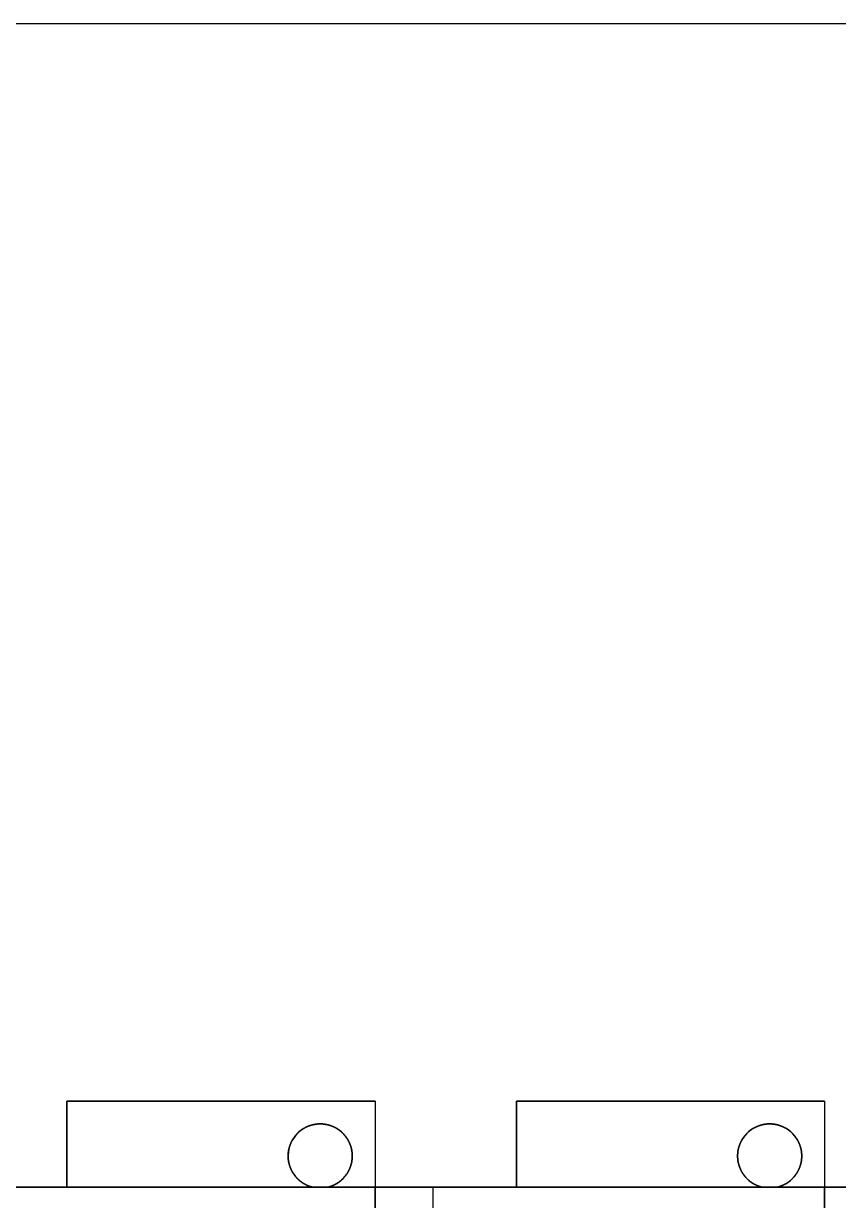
# Paper-space layout 'Sample Network Drawing - A1 Sheet' of a CAD drawing. Extents: x 49 to 806, y 22 to 564.
# Drawn here: x 395.59 to 401.94, y 205.72 to 214.88 of the extents above; entities that cross this region are included whole.
import ezdxf

# ---------------------------------------------------------------- set-up
doc = ezdxf.new("R2010")
doc.units = 0
doc.layers.add('N-EQPM-EXST', color=252, linetype='Continuous', lineweight=25)

psp = doc.layouts.new('Sample Network Drawing - A1 Sheet')

# ---------------------------------------------------------------- linework, layer by layer
at = {"layer": 'N-EQPM-EXST'}
for p, q in [((395.9314, 205.8198, -27.0761), (395.9314, 206.4898, -27.0761)), ((395.9314, 206.4898, -27.0761), (398.3314, 206.4898, -27.0761)), ((395.9314, 205.8198, -27.0761), (395.9314, 206.4898, -27.0761)), ((395.9314, 206.4898, -27.0761), (395.9314, 206.4898, -27.0761)), ((395.9314, 206.4898, -27.0761), (395.9314, 205.8198, -27.0761)), ((395.9314, 206.4898, -27.0761), (398.3314, 206.4898, -27.0761)), ((395.9314, 206.4898, -27.0761), (395.9314, 206.4898, -27.0761)), ((398.3314, 206.4898, -27.0761), (395.9314, 206.4898, -27.0761)), ((398.3314, 206.4898, -27.0761), (398.3314, 205.8198, -27.0761)), ((398.3314, 206.4898, -27.0761), (398.3314, 206.4898, -27.0761)), ((398.3314, 206.4898, -27.0761), (398.3314, 205.4198, -27.0761)), ((398.3314, 206.4898, -27.0761), (398.3314, 206.4898, -27.0761)), ((398.3314, 206.4898, -27.0761), (398.3314, 205.8198, -27.0761)), ((399.4314, 205.8198, -27.0761), (399.4314, 206.4898, -27.0761)), ((399.4314, 206.4898, -27.0761), (401.8314, 206.4898, -27.0761)), ((399.4314, 205.8198, -27.0761), (399.4314, 206.4898, -27.0761)), ((399.4314, 206.4898, -27.0761), (399.4314, 206.4898, -27.0761)), ((399.4314, 206.4898, -27.0761), (399.4314, 205.8198, -27.0761)), ((399.4314, 206.4898, -27.0761), (401.8314, 206.4898, -27.0761)), ((399.4314, 206.4898, -27.0761), (399.4314, 206.4898, -27.0761)), ((401.8314, 206.4898, -27.0761), (399.4314, 206.4898, -27.0761)), ((401.8314, 206.4898, -27.0761), (401.8314, 205.8198, -27.0761)), ((401.8314, 206.4898, -27.0761), (401.8314, 206.4898, -27.0761)), ((401.8314, 206.4898, -27.0761), (401.8314, 205.4198, -27.0761)), ((401.8314, 206.4898, -27.0761), (401.8314, 206.4898, -27.0761)), ((401.8314, 206.4898, -27.0761), (401.8314, 205.8198, -27.0761)), ((395.9314, 205.8198, -27.0761), (394.8314, 205.8198, -27.0761)), ((395.2814, 205.8198, -27.0761), (398.3314, 205.8198, -27.0761)), ((395.2814, 205.8198, -27.0761), (398.3314, 205.8198, -27.0761)), ((395.9314, 205.8198, -27.0761), (395.9314, 205.8198, -27.0761)), ((397.8431, 205.8198, -27.0761), (395.9314, 205.8198, -27.0761)), ((397.8431, 205.8198, -27.0761), (395.9314, 205.8198, -27.0761)), ((395.9314, 205.8198, -27.0761), (395.9314, 205.8198, -27.0761)), ((397.8431, 205.8198, -27.0761), (397.8431, 205.8198, -27.0761)), ((397.9647, 205.8198, -27.0761), (397.8431, 205.8198, -27.0761)), ((398.3314, 205.8198, -27.0761), (397.9647, 205.8198, -27.0761)), ((397.9647, 205.8198, -27.0761), (397.9647, 205.8198, -27.0761)), ((398.3314, 205.8198, -27.0761), (397.9647, 205.8198, -27.0761)), ((398.3314, 205.8198, -27.0761), (398.7814, 205.8198, -27.0761)), ((398.3314, 205.4198, -27.0761), (398.3314, 205.8198, -27.0761)), ((398.3314, 205.8198, -27.0761), (398.7814, 205.8198, -27.0761)), ((398.3314, 205.8198, -27.0761), (398.3314, 205.8198, -27.0761)), ((399.4314, 205.8198, -27.0761), (398.3314, 205.8198, -27.0761)), ((398.3314, 205.4198, -27.0761), (398.3314, 205.8198, -27.0761)), ((398.3314, 205.8198, -27.0761), (398.3314, 205.8198, -27.0761)), ((398.3314, 205.8198, -27.0761), (398.3314, 205.4198, -27.0761)), ((398.3314, 205.8198, -27.0761), (398.3314, 205.8198, -27.0761)), ((398.3314, 205.8198, -27.0761), (398.3314, 203.9198, -27.0761)), ((398.3314, 205.8198, -27.0761), (398.3314, 205.8198, -27.0761)), ((398.3314, 205.8198, -27.0761), (398.3314, 203.9198, -27.0761)), ((398.7814, 205.8198, -27.0761), (398.7814, 205.6198, -27.0761)), ((398.7814, 205.8198, -27.0761), (398.7814, 205.8198, -27.0761)), ((398.7814, 205.8198, -27.0761), (401.8314, 205.8198, -27.0761)), ((398.7814, 205.8198, -27.0761), (401.8314, 205.8198, -27.0761)), ((398.7814, 205.8198, -27.0761), (398.7814, 194.0198, -27.0761)), ((399.4314, 205.8198, -27.0761), (399.4314, 205.8198, -27.0761)), ((401.3431, 205.8198, -27.0761), (399.4314, 205.8198, -27.0761)), ((401.3431, 205.8198, -27.0761), (399.4314, 205.8198, -27.0761)), ((399.4314, 205.8198, -27.0761), (399.4314, 205.8198, -27.0761)), ((401.3431, 205.8198, -27.0761), (401.3431, 205.8198, -27.0761)), ((401.4647, 205.8198, -27.0761), (401.3431, 205.8198, -27.0761)), ((401.8314, 205.8198, -27.0761), (401.4647, 205.8198, -27.0761)), ((401.4647, 205.8198, -27.0761), (401.4647, 205.8198, -27.0761)), ((401.8314, 205.8198, -27.0761), (401.4647, 205.8198, -27.0761)), ((401.8314, 205.8198, -27.0761), (402.2814, 205.8198, -27.0761)), ((401.8314, 205.4198, -27.0761), (401.8314, 205.8198, -27.0761)), ((401.8314, 205.8198, -27.0761), (402.2814, 205.8198, -27.0761)), ((401.8314, 205.8198, -27.0761), (401.8314, 205.8198, -27.0761)), ((402.9314, 205.8198, -27.0761), (401.8314, 205.8198, -27.0761)), ((401.8314, 205.4198, -27.0761), (401.8314, 205.8198, -27.0761)), ((401.8314, 205.8198, -27.0761), (401.8314, 205.8198, -27.0761)), ((401.8314, 205.8198, -27.0761), (401.8314, 205.4198, -27.0761)), ((401.8314, 205.8198, -27.0761), (401.8314, 205.8198, -27.0761)), ((401.8314, 205.8198, -27.0761), (401.8314, 203.9198, -27.0761)), ((401.8314, 205.8198, -27.0761), (401.8314, 205.8198, -27.0761)), ((401.8314, 205.8198, -27.0761), (401.8314, 203.9198, -27.0761))]:
    psp.add_line(p, q, dxfattribs=at)
psp.add_lwpolyline([(368.8148, 214.8817), (427.9164, 214.8817, -0.414214), (430.1039, 212.6942), (430.1039, 189.8606, -0.414214), (427.9164, 187.6731), (368.8148, 187.6731, -0.414214), (366.6273, 189.8606), (366.6273, 212.6942, -0.414214)], format="xyb", close=True, dxfattribs=at)
at = {"layer": 'N-EQPM-EXST', "elevation": -27.0761, "flags": 128}
for points in [[(397.8432, 205.8198), (397.8404, 205.8205), (397.8377, 205.8212), (397.835, 205.822), (397.8323, 205.8228), (397.8297, 205.8236), (397.827, 205.8245), (397.8243, 205.8253), (397.8217, 205.8262), (397.819, 205.8272), (397.8164, 205.8282), (397.8138, 205.8291), (397.8112, 205.8301), (397.8086, 205.8312), (397.806, 205.8323), (397.8034, 205.8334), (397.8008, 205.8346), (397.7983, 205.8357), (397.7957, 205.8369), (397.7933, 205.8382), (397.7907, 205.8394), (397.7883, 205.8407), (397.7858, 205.842), (397.7833, 205.8433), (397.7809, 205.8447), (397.7784, 205.8461), (397.776, 205.8475), (397.7736, 205.849), (397.7712, 205.8505), (397.7689, 205.852), (397.7665, 205.8535), (397.7642, 205.8551), (397.7619, 205.8567), (397.7596, 205.8582), (397.7573, 205.8599), (397.755, 205.8615), (397.7528, 205.8632), (397.7506, 205.865), (397.7483, 205.8667), (397.7462, 205.8684), (397.744, 205.8702), (397.7419, 205.872), (397.7397, 205.8738), (397.7377, 205.8757), (397.7356, 205.8776), (397.7335, 205.8795), (397.7315, 205.8814), (397.7295, 205.8834), (397.7275, 205.8853), (397.7255, 205.8873), (397.7235, 205.8894), (397.7216, 205.8914), (397.7197, 205.8935), (397.7178, 205.8955), (397.716, 205.8976), (397.7141, 205.8997), (397.7123, 205.9019), (397.7105, 205.9041), (397.7088, 205.9062), (397.707, 205.9084), (397.7053, 205.9106), (397.7036, 205.9129), (397.702, 205.9151), (397.7003, 205.9175), (397.6987, 205.9197), (397.6971, 205.9221), (397.6956, 205.9244), (397.694, 205.9267), (397.6925, 205.9291), (397.6911, 205.9315), (397.6896, 205.9339), (397.6882, 205.9363), (397.6868, 205.9387), (397.6854, 205.9412), (397.684, 205.9436), (397.6827, 205.9461), (397.6815, 205.9486), (397.6802, 205.9511), (397.6789, 205.9536), (397.6778, 205.9561), (397.6766, 205.9587), (397.6754, 205.9612), (397.6743, 205.9638), (397.6732, 205.9664), (397.6722, 205.969), (397.6711, 205.9716), (397.6701, 205.9742), (397.6692, 205.9769), (397.6682, 205.9795), (397.6673, 205.9822), (397.6664, 205.9848), (397.6655, 205.9875), (397.6647, 205.9902), (397.664, 205.9929), (397.6632, 205.9956), (397.6624, 205.9983), (397.6618, 206.001), (397.6611, 206.0037), (397.6604, 206.0065), (397.6598, 206.0092), (397.6592, 206.0119), (397.6587, 206.0147), (397.6582, 206.0174), (397.6577, 206.0202), (397.6572, 206.023), (397.6568, 206.0258), (397.6564, 206.0285), (397.6561, 206.0313), (397.6557, 206.0341), (397.6554, 206.0369), (397.6552, 206.0397), (397.6549, 206.0425), (397.6547, 206.0453), (397.6545, 206.0481), (397.6544, 206.0509), (397.6543, 206.0537), (397.6542, 206.0565), (397.6541, 206.0593), (397.6541, 206.0621), (397.6541, 206.0649), (397.6542, 206.0677), (397.6543, 206.0705), (397.6544, 206.0733), (397.6545, 206.0761), (397.6547, 206.079), (397.6549, 206.0818), (397.6551, 206.0845), (397.6554, 206.0873), (397.6557, 206.0901), (397.656, 206.0929), (397.6564, 206.0957), (397.6567, 206.0985), (397.6572, 206.1012), (397.6577, 206.104), (397.6581, 206.1068), (397.6586, 206.1095), (397.6592, 206.1123), (397.6598, 206.115), (397.6604, 206.1178), (397.661, 206.1205), (397.6617, 206.1232), (397.6623, 206.126), (397.6631, 206.1287), (397.6638, 206.1314), (397.6646, 206.134), (397.6655, 206.1367), (397.6663, 206.1394), (397.6672, 206.1421), (397.6681, 206.1447), (397.669, 206.1474), (397.67, 206.15), (397.671, 206.1526), (397.672, 206.1552), (397.6731, 206.1578), (397.6742, 206.1604), (397.6753, 206.163), (397.6764, 206.1655), (397.6776, 206.1681), (397.6788, 206.1706), (397.68, 206.1732), (397.6813, 206.1757), (397.6826, 206.1782), (397.6839, 206.1807), (397.6853, 206.1831), (397.6866, 206.1856), (397.688, 206.188), (397.6894, 206.1904), (397.6909, 206.1928), (397.6923, 206.1952), (397.6939, 206.1976), (397.6954, 206.1999), (397.6969, 206.2023), (397.6985, 206.2046), (397.7001, 206.2069), (397.7018, 206.2091), (397.7034, 206.2114), (397.7051, 206.2136), (397.7068, 206.2159), (397.7086, 206.2181), (397.7103, 206.2203), (397.7121, 206.2224), (397.7139, 206.2246), (397.7157, 206.2267), (397.7176, 206.2288), (397.7195, 206.2309), (397.7214, 206.2329), (397.7233, 206.235), (397.7253, 206.237), (397.7272, 206.239), (397.7292, 206.241), (397.7312, 206.2429), (397.7332, 206.2448), (397.7353, 206.2467), (397.7374, 206.2486), (397.7395, 206.2505), (397.7416, 206.2523), (397.7437, 206.2541), (397.7459, 206.2559), (397.7481, 206.2577), (397.7503, 206.2594), (397.7525, 206.2611), (397.7548, 206.2628), (397.757, 206.2645), (397.7593, 206.2661), (397.7616, 206.2677), (397.7639, 206.2693), (397.7662, 206.2709), (397.7686, 206.2724), (397.7709, 206.2739), (397.7733, 206.2754), (397.7757, 206.2769), (397.7781, 206.2783), (397.7806, 206.2797), (397.783, 206.2811), (397.7855, 206.2824), (397.7879, 206.2837), (397.7904, 206.285), (397.793, 206.2862), (397.7955, 206.2875), (397.798, 206.2887), (397.8005, 206.2899), (397.8031, 206.291), (397.8057, 206.2921), (397.8082, 206.2932), (397.8109, 206.2943), (397.8135, 206.2953), (397.8161, 206.2963), (397.8187, 206.2973), (397.8213, 206.2982), (397.824, 206.2991), (397.8266, 206.3), (397.8293, 206.3009), (397.832, 206.3017), (397.8347, 206.3025), (397.8374, 206.3032), (397.8401, 206.304), (397.8428, 206.3047), (397.8455, 206.3054), (397.8482, 206.306), (397.851, 206.3066), (397.8537, 206.3072), (397.8565, 206.3078), (397.8593, 206.3082), (397.862, 206.3087), (397.8648, 206.3092), (397.8675, 206.3096), (397.8703, 206.31), (397.8731, 206.3104), (397.8759, 206.3107), (397.8787, 206.311), (397.8814, 206.3113), (397.8842, 206.3115), (397.887, 206.3117), (397.8898, 206.3119), (397.8926, 206.312), (397.8955, 206.3121), (397.8983, 206.3122), (397.9011, 206.3123), (397.9039, 206.3123), (397.9067, 206.3123), (397.9094, 206.3122), (397.9122, 206.3121), (397.9151, 206.312), (397.9179, 206.3119), (397.9207, 206.3117), (397.9235, 206.3115), (397.9263, 206.3113), (397.929, 206.311), (397.9318, 206.3107), (397.9346, 206.3104), (397.9374, 206.31), (397.9402, 206.3096), (397.943, 206.3092), (397.9457, 206.3087), (397.9485, 206.3082), (397.9512, 206.3078), (397.954, 206.3072), (397.9567, 206.3066), (397.9595, 206.306), (397.9622, 206.3054), (397.9649, 206.3047), (397.9676, 206.304), (397.9703, 206.3032), (397.973, 206.3025), (397.9757, 206.3017), (397.9784, 206.3009), (397.9811, 206.3), (397.9837, 206.2991), (397.9864, 206.2982), (397.989, 206.2973), (397.9916, 206.2963), (397.9942, 206.2953), (397.9969, 206.2943), (397.9995, 206.2932), (398.002, 206.2921), (398.0046, 206.291), (398.0072, 206.2899), (398.0097, 206.2887), (398.0122, 206.2875), (398.0148, 206.2862), (398.0173, 206.285), (398.0198, 206.2837), (398.0222, 206.2824), (398.0247, 206.2811), (398.0272, 206.2797), (398.0296, 206.2783), (398.032, 206.2769), (398.0344, 206.2754), (398.0368, 206.2739), (398.0392, 206.2724), (398.0415, 206.2709), (398.0438, 206.2693), (398.0461, 206.2677), (398.0484, 206.2661), (398.0507, 206.2645), (398.053, 206.2628), (398.0552, 206.2611), (398.0574, 206.2594), (398.0596, 206.2577), (398.0618, 206.2559), (398.064, 206.2541), (398.0661, 206.2523), (398.0682, 206.2505), (398.0703, 206.2486), (398.0724, 206.2467), (398.0745, 206.2448), (398.0765, 206.2429), (398.0785, 206.241), (398.0805, 206.239), (398.0825, 206.237), (398.0844, 206.235), (398.0863, 206.2329), (398.0882, 206.2309), (398.0901, 206.2288), (398.092, 206.2267), (398.0938, 206.2246), (398.0956, 206.2224), (398.0974, 206.2203), (398.0991, 206.2181), (398.1009, 206.2159), (398.1026, 206.2136), (398.1043, 206.2114), (398.106, 206.2091), (398.1076, 206.2069), (398.1092, 206.2046), (398.1108, 206.2023), (398.1123, 206.1999), (398.1138, 206.1976), (398.1154, 206.1952), (398.1168, 206.1928), (398.1183, 206.1904), (398.1197, 206.188), (398.1211, 206.1856), (398.1225, 206.1831), (398.1238, 206.1807), (398.1251, 206.1782), (398.1264, 206.1757), (398.1277, 206.1732), (398.1289, 206.1706), (398.1301, 206.1681), (398.1313, 206.1655), (398.1324, 206.163), (398.1336, 206.1604), (398.1346, 206.1578), (398.1357, 206.1552), (398.1367, 206.1526), (398.1377, 206.15), (398.1387, 206.1474), (398.1396, 206.1447), (398.1405, 206.1421), (398.1414, 206.1394), (398.1423, 206.1367), (398.1431, 206.134), (398.1439, 206.1314), (398.1446, 206.1287), (398.1454, 206.126), (398.146, 206.1232), (398.1467, 206.1205), (398.1474, 206.1178), (398.1479, 206.115), (398.1485, 206.1123), (398.1491, 206.1095), (398.1496, 206.1068), (398.1501, 206.104), (398.1505, 206.1012), (398.151, 206.0985), (398.1513, 206.0957), (398.1517, 206.0929), (398.152, 206.0901), (398.1523, 206.0873), (398.1526, 206.0845), (398.1528, 206.0818), (398.153, 206.079), (398.1532, 206.0761), (398.1534, 206.0733), (398.1534, 206.0705), (398.1535, 206.0677), (398.1536, 206.0649), (398.1536, 206.0621), (398.1536, 206.0593), (398.1535, 206.0565), (398.1534, 206.0537), (398.1533, 206.0509), (398.1532, 206.0481), (398.153, 206.0453), (398.1528, 206.0425), (398.1525, 206.0397), (398.1523, 206.0369), (398.152, 206.0341), (398.1516, 206.0313), (398.1513, 206.0285), (398.1509, 206.0258), (398.1505, 206.023), (398.15, 206.0202), (398.1495, 206.0174), (398.149, 206.0147), (398.1485, 206.0119), (398.1479, 206.0092), (398.1473, 206.0065), (398.1466, 206.0037), (398.146, 206.001), (398.1453, 205.9983), (398.1445, 205.9956), (398.1437, 205.9929), (398.143, 205.9902), (398.1422, 205.9875), (398.1413, 205.9848), (398.1404, 205.9822), (398.1395, 205.9795), (398.1386, 205.9769), (398.1376, 205.9742), (398.1366, 205.9716), (398.1355, 205.969), (398.1345, 205.9664), (398.1334, 205.9638), (398.1323, 205.9612), (398.1311, 205.9587), (398.1299, 205.9561), (398.1288, 205.9536), (398.1275, 205.9511), (398.1262, 205.9486), (398.125, 205.9461), (398.1237, 205.9436), (398.1223, 205.9412), (398.1209, 205.9387), (398.1195, 205.9363), (398.1181, 205.9339), (398.1166, 205.9315), (398.1152, 205.9291), (398.1137, 205.9267), (398.1121, 205.9244), (398.1106, 205.9221), (398.109, 205.9197), (398.1074, 205.9175), (398.1057, 205.9151), (398.1041, 205.9129), (398.1024, 205.9106), (398.1007, 205.9084), (398.099, 205.9062), (398.0972, 205.9041), (398.0954, 205.9019), (398.0936, 205.8997), (398.0917, 205.8976), (398.0899, 205.8955), (398.088, 205.8935), (398.0861, 205.8914), (398.0842, 205.8894), (398.0822, 205.8873), (398.0802, 205.8853), (398.0783, 205.8834), (398.0762, 205.8814), (398.0742, 205.8795), (398.0721, 205.8776), (398.0701, 205.8757), (398.068, 205.8738), (398.0659, 205.872), (398.0637, 205.8702), (398.0615, 205.8684), (398.0594, 205.8667), (398.0572, 205.865), (398.0549, 205.8632), (398.0527, 205.8615), (398.0504, 205.8599), (398.0481, 205.8582), (398.0458, 205.8567), (398.0435, 205.8551), (398.0412, 205.8535), (398.0388, 205.852), (398.0365, 205.8505), (398.0341, 205.849), (398.0317, 205.8475), (398.0293, 205.8461), (398.0268, 205.8447), (398.0244, 205.8433), (398.0219, 205.842), (398.0194, 205.8407), (398.017, 205.8394), (398.0144, 205.8382), (398.012, 205.8369), (398.0094, 205.8357), (398.0069, 205.8346), (398.0043, 205.8334), (398.0017, 205.8323), (397.9992, 205.8312), (397.9965, 205.8301), (397.9939, 205.8291), (397.9913, 205.8282), (397.9887, 205.8272), (397.986, 205.8262), (397.9834, 205.8253), (397.9808, 205.8245), (397.978, 205.8236), (397.9754, 205.8228), (397.9727, 205.822), (397.97, 205.8212), (397.9673, 205.8205), (397.9646, 205.8198), (397.9673, 205.8205), (397.97, 205.8212), (397.9727, 205.822), (397.9754, 205.8228), (397.978, 205.8236), (397.9808, 205.8245), (397.9834, 205.8253), (397.986, 205.8262), (397.9887, 205.8272), (397.9913, 205.8282), (397.9939, 205.8291), (397.9965, 205.8301), (397.9992, 205.8312), (398.0017, 205.8323), (398.0043, 205.8334), (398.0069, 205.8346), (398.0094, 205.8357), (398.012, 205.8369), (398.0144, 205.8382), (398.017, 205.8394), (398.0194, 205.8407), (398.0219, 205.842), (398.0244, 205.8433), (398.0268, 205.8447), (398.0293, 205.8461), (398.0317, 205.8475), (398.0341, 205.849), (398.0365, 205.8505), (398.0388, 205.852), (398.0412, 205.8535), (398.0435, 205.8551), (398.0458, 205.8567), (398.0481, 205.8582), (398.0504, 205.8599), (398.0527, 205.8615), (398.0549, 205.8632), (398.0572, 205.865), (398.0594, 205.8667), (398.0615, 205.8684), (398.0637, 205.8702), (398.0659, 205.872), (398.068, 205.8738), (398.0701, 205.8757), (398.0721, 205.8776), (398.0742, 205.8795), (398.0762, 205.8814), (398.0783, 205.8834), (398.0802, 205.8853), (398.0822, 205.8873), (398.0842, 205.8894), (398.0861, 205.8914), (398.088, 205.8935), (398.0899, 205.8955), (398.0917, 205.8976), (398.0936, 205.8997), (398.0954, 205.9019), (398.0972, 205.9041), (398.099, 205.9062), (398.1007, 205.9084), (398.1024, 205.9106), (398.1041, 205.9129), (398.1057, 205.9151), (398.1074, 205.9175), (398.109, 205.9197), (398.1106, 205.9221), (398.1121, 205.9244), (398.1137, 205.9267), (398.1152, 205.9291), (398.1166, 205.9315), (398.1181, 205.9339), (398.1195, 205.9363), (398.1209, 205.9387), (398.1223, 205.9412), (398.1237, 205.9436), (398.125, 205.9461), (398.1262, 205.9486), (398.1275, 205.9511), (398.1288, 205.9536), (398.1299, 205.9561), (398.1311, 205.9587), (398.1323, 205.9612), (398.1334, 205.9638), (398.1345, 205.9664), (398.1355, 205.969), (398.1366, 205.9716), (398.1376, 205.9742), (398.1386, 205.9769), (398.1395, 205.9795), (398.1404, 205.9822), (398.1413, 205.9848), (398.1422, 205.9875), (398.143, 205.9902), (398.1437, 205.9929), (398.1445, 205.9956), (398.1453, 205.9983), (398.146, 206.001), (398.1466, 206.0037), (398.1473, 206.0065), (398.1479, 206.0092), (398.1485, 206.0119), (398.149, 206.0147), (398.1495, 206.0174), (398.15, 206.0202), (398.1505, 206.023), (398.1509, 206.0258), (398.1513, 206.0285), (398.1516, 206.0313), (398.152, 206.0341), (398.1523, 206.0369), (398.1525, 206.0397), (398.1528, 206.0425), (398.153, 206.0453), (398.1532, 206.0481), (398.1533, 206.0509), (398.1534, 206.0537), (398.1535, 206.0565), (398.1536, 206.0593), (398.1536, 206.0621), (398.1536, 206.0649), (398.1535, 206.0677), (398.1534, 206.0705), (398.1534, 206.0733), (398.1532, 206.0761), (398.153, 206.079), (398.1528, 206.0818), (398.1526, 206.0845), (398.1523, 206.0873), (398.152, 206.0901), (398.1517, 206.0929), (398.1513, 206.0957), (398.151, 206.0985), (398.1505, 206.1012), (398.1501, 206.104), (398.1496, 206.1068), (398.1491, 206.1095), (398.1485, 206.1123), (398.1479, 206.115), (398.1474, 206.1178), (398.1467, 206.1205), (398.146, 206.1232), (398.1454, 206.126), (398.1446, 206.1287), (398.1439, 206.1314), (398.1431, 206.134), (398.1423, 206.1367), (398.1414, 206.1394), (398.1405, 206.1421), (398.1396, 206.1447), (398.1387, 206.1474), (398.1377, 206.15), (398.1367, 206.1526), (398.1357, 206.1552), (398.1346, 206.1578), (398.1336, 206.1604), (398.1324, 206.163), (398.1313, 206.1655), (398.1301, 206.1681), (398.1289, 206.1706), (398.1277, 206.1732), (398.1264, 206.1757), (398.1251, 206.1782), (398.1238, 206.1807), (398.1225, 206.1831), (398.1211, 206.1856), (398.1197, 206.188), (398.1183, 206.1904), (398.1168, 206.1928), (398.1154, 206.1952), (398.1138, 206.1976), (398.1123, 206.1999), (398.1108, 206.2023), (398.1092, 206.2046), (398.1076, 206.2069), (398.106, 206.2091), (398.1043, 206.2114), (398.1026, 206.2136), (398.1009, 206.2159), (398.0991, 206.2181), (398.0974, 206.2203), (398.0956, 206.2224), (398.0938, 206.2246), (398.092, 206.2267), (398.0901, 206.2288), (398.0882, 206.2309), (398.0863, 206.2329), (398.0844, 206.235), (398.0825, 206.237), (398.0805, 206.239), (398.0785, 206.241), (398.0765, 206.2429), (398.0745, 206.2448), (398.0724, 206.2467), (398.0703, 206.2486), (398.0682, 206.2505), (398.0661, 206.2523), (398.064, 206.2541), (398.0618, 206.2559), (398.0596, 206.2577), (398.0574, 206.2594), (398.0552, 206.2611), (398.053, 206.2628), (398.0507, 206.2645), (398.0484, 206.2661), (398.0461, 206.2677), (398.0438, 206.2693), (398.0415, 206.2709), (398.0392, 206.2724), (398.0368, 206.2739), (398.0344, 206.2754), (398.032, 206.2769), (398.0296, 206.2783), (398.0272, 206.2797), (398.0247, 206.2811), (398.0222, 206.2824), (398.0198, 206.2837), (398.0173, 206.285), (398.0148, 206.2862), (398.0122, 206.2875), (398.0097, 206.2887), (398.0072, 206.2899), (398.0046, 206.291), (398.002, 206.2921), (397.9995, 206.2932), (397.9969, 206.2943), (397.9942, 206.2953), (397.9916, 206.2963), (397.989, 206.2973), (397.9864, 206.2982), (397.9837, 206.2991), (397.9811, 206.3), (397.9784, 206.3009), (397.9757, 206.3017), (397.973, 206.3025), (397.9703, 206.3032), (397.9676, 206.304), (397.9649, 206.3047), (397.9622, 206.3054), (397.9595, 206.306), (397.9567, 206.3066), (397.954, 206.3072), (397.9512, 206.3078), (397.9485, 206.3082), (397.9457, 206.3087), (397.943, 206.3092), (397.9402, 206.3096), (397.9374, 206.31), (397.9346, 206.3104), (397.9318, 206.3107), (397.929, 206.311), (397.9263, 206.3113), (397.9235, 206.3115), (397.9207, 206.3117), (397.9179, 206.3119), (397.9151, 206.312), (397.9122, 206.3121), (397.9094, 206.3122), (397.9067, 206.3123), (397.9039, 206.3123), (397.9011, 206.3123), (397.8983, 206.3122), (397.8955, 206.3121), (397.8926, 206.312), (397.8898, 206.3119), (397.887, 206.3117), (397.8842, 206.3115), (397.8814, 206.3113), (397.8787, 206.311), (397.8759, 206.3107), (397.8731, 206.3104), (397.8703, 206.31), (397.8675, 206.3096), (397.8648, 206.3092), (397.862, 206.3087), (397.8593, 206.3082), (397.8565, 206.3078), (397.8537, 206.3072), (397.851, 206.3066), (397.8482, 206.306), (397.8455, 206.3054), (397.8428, 206.3047), (397.8401, 206.304), (397.8374, 206.3032), (397.8347, 206.3025), (397.832, 206.3017), (397.8293, 206.3009), (397.8266, 206.3), (397.824, 206.2991), (397.8213, 206.2982), (397.8187, 206.2973), (397.8161, 206.2963), (397.8135, 206.2953), (397.8109, 206.2943), (397.8082, 206.2932), (397.8057, 206.2921), (397.8031, 206.291), (397.8005, 206.2899), (397.798, 206.2887), (397.7955, 206.2875), (397.793, 206.2862), (397.7904, 206.285), (397.7879, 206.2837), (397.7855, 206.2824), (397.783, 206.2811), (397.7806, 206.2797), (397.7781, 206.2783), (397.7757, 206.2769), (397.7733, 206.2754), (397.7709, 206.2739), (397.7686, 206.2724), (397.7662, 206.2709), (397.7639, 206.2693), (397.7616, 206.2677), (397.7593, 206.2661), (397.757, 206.2645), (397.7548, 206.2628), (397.7525, 206.2611), (397.7503, 206.2594), (397.7481, 206.2577), (397.7459, 206.2559), (397.7437, 206.2541), (397.7416, 206.2523), (397.7395, 206.2505), (397.7374, 206.2486), (397.7353, 206.2467), (397.7332, 206.2448), (397.7312, 206.2429), (397.7292, 206.241), (397.7272, 206.239), (397.7253, 206.237), (397.7233, 206.235), (397.7214, 206.2329), (397.7195, 206.2309), (397.7176, 206.2288), (397.7157, 206.2267), (397.7139, 206.2246), (397.7121, 206.2224), (397.7103, 206.2203), (397.7086, 206.2181), (397.7068, 206.2159), (397.7051, 206.2136), (397.7034, 206.2114), (397.7018, 206.2091), (397.7001, 206.2069), (397.6985, 206.2046), (397.6969, 206.2023), (397.6954, 206.1999), (397.6939, 206.1976), (397.6923, 206.1952), (397.6909, 206.1928), (397.6894, 206.1904), (397.688, 206.188), (397.6866, 206.1856), (397.6853, 206.1831), (397.6839, 206.1807), (397.6826, 206.1782), (397.6813, 206.1757), (397.68, 206.1732), (397.6788, 206.1706), (397.6776, 206.1681), (397.6764, 206.1655), (397.6753, 206.163), (397.6742, 206.1604), (397.6731, 206.1578), (397.672, 206.1552), (397.671, 206.1526), (397.67, 206.15), (397.669, 206.1474), (397.6681, 206.1447), (397.6672, 206.1421), (397.6663, 206.1394), (397.6655, 206.1367), (397.6646, 206.134), (397.6638, 206.1314), (397.6631, 206.1287), (397.6623, 206.126), (397.6617, 206.1232), (397.661, 206.1205), (397.6604, 206.1178), (397.6598, 206.115), (397.6592, 206.1123), (397.6586, 206.1095), (397.6581, 206.1068), (397.6577, 206.104), (397.6572, 206.1012), (397.6567, 206.0985), (397.6564, 206.0957), (397.656, 206.0929), (397.6557, 206.0901), (397.6554, 206.0873), (397.6551, 206.0845), (397.6549, 206.0818), (397.6547, 206.079), (397.6545, 206.0761), (397.6544, 206.0733), (397.6543, 206.0705), (397.6542, 206.0677), (397.6541, 206.0649), (397.6541, 206.0621), (397.6541, 206.0593), (397.6542, 206.0565), (397.6543, 206.0537), (397.6544, 206.0509), (397.6545, 206.0481), (397.6547, 206.0453), (397.6549, 206.0425), (397.6552, 206.0397), (397.6554, 206.0369), (397.6557, 206.0341), (397.6561, 206.0313), (397.6564, 206.0285), (397.6568, 206.0258), (397.6572, 206.023), (397.6577, 206.0202), (397.6582, 206.0174), (397.6587, 206.0147), (397.6592, 206.0119), (397.6598, 206.0092), (397.6604, 206.0065), (397.6611, 206.0037), (397.6618, 206.001), (397.6624, 205.9983), (397.6632, 205.9956), (397.664, 205.9929), (397.6647, 205.9902), (397.6655, 205.9875), (397.6664, 205.9848), (397.6673, 205.9822), (397.6682, 205.9795), (397.6692, 205.9769), (397.6701, 205.9742), (397.6711, 205.9716), (397.6722, 205.969), (397.6732, 205.9664), (397.6743, 205.9638), (397.6754, 205.9612), (397.6766, 205.9587), (397.6778, 205.9561), (397.6789, 205.9536), (397.6802, 205.9511), (397.6815, 205.9486), (397.6827, 205.9461), (397.684, 205.9436), (397.6854, 205.9412), (397.6868, 205.9387), (397.6882, 205.9363), (397.6896, 205.9339), (397.6911, 205.9315), (397.6925, 205.9291), (397.694, 205.9267), (397.6956, 205.9244), (397.6971, 205.9221), (397.6987, 205.9197), (397.7003, 205.9175), (397.702, 205.9151), (397.7036, 205.9129), (397.7053, 205.9106), (397.707, 205.9084), (397.7088, 205.9062), (397.7105, 205.9041), (397.7123, 205.9019), (397.7141, 205.8997), (397.716, 205.8976), (397.7178, 205.8955), (397.7197, 205.8935), (397.7216, 205.8914), (397.7235, 205.8894), (397.7255, 205.8873), (397.7275, 205.8853), (397.7295, 205.8834), (397.7315, 205.8814), (397.7335, 205.8795), (397.7356, 205.8776), (397.7377, 205.8757), (397.7397, 205.8738), (397.7419, 205.872), (397.744, 205.8702), (397.7462, 205.8684), (397.7483, 205.8667), (397.7506, 205.865), (397.7528, 205.8632), (397.755, 205.8615), (397.7573, 205.8599), (397.7596, 205.8582), (397.7619, 205.8567), (397.7642, 205.8551), (397.7665, 205.8535), (397.7689, 205.852), (397.7712, 205.8505), (397.7736, 205.849), (397.776, 205.8475), (397.7784, 205.8461), (397.7809, 205.8447), (397.7833, 205.8433), (397.7858, 205.842), (397.7883, 205.8407), (397.7907, 205.8394), (397.7933, 205.8382), (397.7957, 205.8369), (397.7983, 205.8357), (397.8008, 205.8346), (397.8034, 205.8334), (397.806, 205.8323), (397.8086, 205.8312), (397.8112, 205.8301), (397.8138, 205.8291), (397.8164, 205.8282), (397.819, 205.8272), (397.8217, 205.8262), (397.8243, 205.8253), (397.827, 205.8245), (397.8297, 205.8236), (397.8323, 205.8228), (397.835, 205.822), (397.8377, 205.8212), (397.8404, 205.8205)], [(401.3432, 205.8198), (401.3404, 205.8205), (401.3377, 205.8212), (401.335, 205.822), (401.3323, 205.8228), (401.3297, 205.8236), (401.327, 205.8245), (401.3243, 205.8253), (401.3217, 205.8262), (401.319, 205.8272), (401.3164, 205.8282), (401.3138, 205.8291), (401.3112, 205.8301), (401.3086, 205.8312), (401.306, 205.8323), (401.3034, 205.8334), (401.3008, 205.8346), (401.2983, 205.8357), (401.2957, 205.8369), (401.2933, 205.8382), (401.2907, 205.8394), (401.2883, 205.8407), (401.2858, 205.842), (401.2833, 205.8433), (401.2809, 205.8447), (401.2784, 205.8461), (401.276, 205.8475), (401.2736, 205.849), (401.2712, 205.8505), (401.2689, 205.852), (401.2665, 205.8535), (401.2642, 205.8551), (401.2619, 205.8567), (401.2596, 205.8582), (401.2573, 205.8599), (401.255, 205.8615), (401.2528, 205.8632), (401.2506, 205.865), (401.2483, 205.8667), (401.2462, 205.8684), (401.244, 205.8702), (401.2419, 205.872), (401.2397, 205.8738), (401.2377, 205.8757), (401.2356, 205.8776), (401.2335, 205.8795), (401.2315, 205.8814), (401.2295, 205.8834), (401.2275, 205.8853), (401.2255, 205.8873), (401.2235, 205.8894), (401.2216, 205.8914), (401.2197, 205.8935), (401.2178, 205.8955), (401.216, 205.8976), (401.2141, 205.8997), (401.2123, 205.9019), (401.2105, 205.9041), (401.2088, 205.9062), (401.207, 205.9084), (401.2053, 205.9106), (401.2036, 205.9129), (401.202, 205.9151), (401.2003, 205.9175), (401.1987, 205.9197), (401.1971, 205.9221), (401.1956, 205.9244), (401.194, 205.9267), (401.1925, 205.9291), (401.1911, 205.9315), (401.1896, 205.9339), (401.1882, 205.9363), (401.1868, 205.9387), (401.1854, 205.9412), (401.184, 205.9436), (401.1827, 205.9461), (401.1815, 205.9486), (401.1802, 205.9511), (401.1789, 205.9536), (401.1778, 205.9561), (401.1766, 205.9587), (401.1754, 205.9612), (401.1743, 205.9638), (401.1732, 205.9664), (401.1722, 205.969), (401.1711, 205.9716), (401.1701, 205.9742), (401.1692, 205.9769), (401.1682, 205.9795), (401.1673, 205.9822), (401.1664, 205.9848), (401.1655, 205.9875), (401.1647, 205.9902), (401.164, 205.9929), (401.1632, 205.9956), (401.1624, 205.9983), (401.1618, 206.001), (401.1611, 206.0037), (401.1604, 206.0065), (401.1598, 206.0092), (401.1592, 206.0119), (401.1587, 206.0147), (401.1582, 206.0174), (401.1577, 206.0202), (401.1572, 206.023), (401.1568, 206.0258), (401.1564, 206.0285), (401.1561, 206.0313), (401.1557, 206.0341), (401.1554, 206.0369), (401.1552, 206.0397), (401.1549, 206.0425), (401.1547, 206.0453), (401.1545, 206.0481), (401.1544, 206.0509), (401.1543, 206.0537), (401.1542, 206.0565), (401.1541, 206.0593), (401.1541, 206.0621), (401.1541, 206.0649), (401.1542, 206.0677), (401.1543, 206.0705), (401.1544, 206.0733), (401.1545, 206.0761), (401.1547, 206.079), (401.1549, 206.0818), (401.1551, 206.0845), (401.1554, 206.0873), (401.1557, 206.0901), (401.156, 206.0929), (401.1564, 206.0957), (401.1567, 206.0985), (401.1572, 206.1012), (401.1577, 206.104), (401.1581, 206.1068), (401.1586, 206.1095), (401.1592, 206.1123), (401.1598, 206.115), (401.1604, 206.1178), (401.161, 206.1205), (401.1617, 206.1232), (401.1623, 206.126), (401.1631, 206.1287), (401.1638, 206.1314), (401.1646, 206.134), (401.1655, 206.1367), (401.1663, 206.1394), (401.1672, 206.1421), (401.1681, 206.1447), (401.169, 206.1474), (401.17, 206.15), (401.171, 206.1526), (401.172, 206.1552), (401.1731, 206.1578), (401.1742, 206.1604), (401.1753, 206.163), (401.1764, 206.1655), (401.1776, 206.1681), (401.1788, 206.1706), (401.18, 206.1732), (401.1813, 206.1757), (401.1826, 206.1782), (401.1839, 206.1807), (401.1853, 206.1831), (401.1866, 206.1856), (401.188, 206.188), (401.1894, 206.1904), (401.1909, 206.1928), (401.1923, 206.1952), (401.1939, 206.1976), (401.1954, 206.1999), (401.1969, 206.2023), (401.1985, 206.2046), (401.2001, 206.2069), (401.2018, 206.2091), (401.2034, 206.2114), (401.2051, 206.2136), (401.2068, 206.2159), (401.2086, 206.2181), (401.2103, 206.2203), (401.2121, 206.2224), (401.2139, 206.2246), (401.2157, 206.2267), (401.2176, 206.2288), (401.2195, 206.2309), (401.2214, 206.2329), (401.2233, 206.235), (401.2253, 206.237), (401.2272, 206.239), (401.2292, 206.241), (401.2312, 206.2429), (401.2332, 206.2448), (401.2353, 206.2467), (401.2374, 206.2486), (401.2395, 206.2505), (401.2416, 206.2523), (401.2437, 206.2541), (401.2459, 206.2559), (401.2481, 206.2577), (401.2503, 206.2594), (401.2525, 206.2611), (401.2548, 206.2628), (401.257, 206.2645), (401.2593, 206.2661), (401.2616, 206.2677), (401.2639, 206.2693), (401.2662, 206.2709), (401.2686, 206.2724), (401.2709, 206.2739), (401.2733, 206.2754), (401.2757, 206.2769), (401.2781, 206.2783), (401.2806, 206.2797), (401.283, 206.2811), (401.2855, 206.2824), (401.2879, 206.2837), (401.2904, 206.285), (401.293, 206.2862), (401.2955, 206.2875), (401.298, 206.2887), (401.3005, 206.2899), (401.3031, 206.291), (401.3057, 206.2921), (401.3082, 206.2932), (401.3109, 206.2943), (401.3135, 206.2953), (401.3161, 206.2963), (401.3187, 206.2973), (401.3213, 206.2982), (401.324, 206.2991), (401.3266, 206.3), (401.3293, 206.3009), (401.332, 206.3017), (401.3347, 206.3025), (401.3374, 206.3032), (401.3401, 206.304), (401.3428, 206.3047), (401.3455, 206.3054), (401.3482, 206.306), (401.351, 206.3066), (401.3537, 206.3072), (401.3565, 206.3078), (401.3593, 206.3082), (401.362, 206.3087), (401.3648, 206.3092), (401.3675, 206.3096), (401.3703, 206.31), (401.3731, 206.3104), (401.3759, 206.3107), (401.3787, 206.311), (401.3814, 206.3113), (401.3842, 206.3115), (401.387, 206.3117), (401.3898, 206.3119), (401.3926, 206.312), (401.3955, 206.3121), (401.3983, 206.3122), (401.4011, 206.3123), (401.4039, 206.3123), (401.4067, 206.3123), (401.4094, 206.3122), (401.4122, 206.3121), (401.4151, 206.312), (401.4179, 206.3119), (401.4207, 206.3117), (401.4235, 206.3115), (401.4263, 206.3113), (401.429, 206.311), (401.4318, 206.3107), (401.4346, 206.3104), (401.4374, 206.31), (401.4402, 206.3096), (401.443, 206.3092), (401.4457, 206.3087), (401.4485, 206.3082), (401.4512, 206.3078), (401.454, 206.3072), (401.4567, 206.3066), (401.4595, 206.306), (401.4622, 206.3054), (401.4649, 206.3047), (401.4676, 206.304), (401.4703, 206.3032), (401.473, 206.3025), (401.4757, 206.3017), (401.4784, 206.3009), (401.4811, 206.3), (401.4837, 206.2991), (401.4864, 206.2982), (401.489, 206.2973), (401.4916, 206.2963), (401.4942, 206.2953), (401.4969, 206.2943), (401.4995, 206.2932), (401.502, 206.2921), (401.5046, 206.291), (401.5072, 206.2899), (401.5097, 206.2887), (401.5122, 206.2875), (401.5148, 206.2862), (401.5173, 206.285), (401.5198, 206.2837), (401.5222, 206.2824), (401.5247, 206.2811), (401.5272, 206.2797), (401.5296, 206.2783), (401.532, 206.2769), (401.5344, 206.2754), (401.5368, 206.2739), (401.5392, 206.2724), (401.5415, 206.2709), (401.5438, 206.2693), (401.5461, 206.2677), (401.5484, 206.2661), (401.5507, 206.2645), (401.553, 206.2628), (401.5552, 206.2611), (401.5574, 206.2594), (401.5596, 206.2577), (401.5618, 206.2559), (401.564, 206.2541), (401.5661, 206.2523), (401.5682, 206.2505), (401.5703, 206.2486), (401.5724, 206.2467), (401.5745, 206.2448), (401.5765, 206.2429), (401.5785, 206.241), (401.5805, 206.239), (401.5825, 206.237), (401.5844, 206.235), (401.5863, 206.2329), (401.5882, 206.2309), (401.5901, 206.2288), (401.592, 206.2267), (401.5938, 206.2246), (401.5956, 206.2224), (401.5974, 206.2203), (401.5991, 206.2181), (401.6009, 206.2159), (401.6026, 206.2136), (401.6043, 206.2114), (401.606, 206.2091), (401.6076, 206.2069), (401.6092, 206.2046), (401.6108, 206.2023), (401.6123, 206.1999), (401.6138, 206.1976), (401.6154, 206.1952), (401.6168, 206.1928), (401.6183, 206.1904), (401.6197, 206.188), (401.6211, 206.1856), (401.6225, 206.1831), (401.6238, 206.1807), (401.6251, 206.1782), (401.6264, 206.1757), (401.6277, 206.1732), (401.6289, 206.1706), (401.6301, 206.1681), (401.6313, 206.1655), (401.6324, 206.163), (401.6336, 206.1604), (401.6346, 206.1578), (401.6357, 206.1552), (401.6367, 206.1526), (401.6377, 206.15), (401.6387, 206.1474), (401.6396, 206.1447), (401.6405, 206.1421), (401.6414, 206.1394), (401.6423, 206.1367), (401.6431, 206.134), (401.6439, 206.1314), (401.6446, 206.1287), (401.6454, 206.126), (401.646, 206.1232), (401.6467, 206.1205), (401.6474, 206.1178), (401.6479, 206.115), (401.6485, 206.1123), (401.6491, 206.1095), (401.6496, 206.1068), (401.6501, 206.104), (401.6505, 206.1012), (401.651, 206.0985), (401.6513, 206.0957), (401.6517, 206.0929), (401.652, 206.0901), (401.6523, 206.0873), (401.6526, 206.0845), (401.6528, 206.0818), (401.653, 206.079), (401.6532, 206.0761), (401.6534, 206.0733), (401.6534, 206.0705), (401.6535, 206.0677), (401.6536, 206.0649), (401.6536, 206.0621), (401.6536, 206.0593), (401.6535, 206.0565), (401.6534, 206.0537), (401.6533, 206.0509), (401.6532, 206.0481), (401.653, 206.0453), (401.6528, 206.0425), (401.6525, 206.0397), (401.6523, 206.0369), (401.652, 206.0341), (401.6516, 206.0313), (401.6513, 206.0285), (401.6509, 206.0258), (401.6505, 206.023), (401.65, 206.0202), (401.6495, 206.0174), (401.649, 206.0147), (401.6485, 206.0119), (401.6479, 206.0092), (401.6473, 206.0065), (401.6466, 206.0037), (401.646, 206.001), (401.6453, 205.9983), (401.6445, 205.9956), (401.6437, 205.9929), (401.643, 205.9902), (401.6422, 205.9875), (401.6413, 205.9848), (401.6404, 205.9822), (401.6395, 205.9795), (401.6386, 205.9769), (401.6376, 205.9742), (401.6366, 205.9716), (401.6355, 205.969), (401.6345, 205.9664), (401.6334, 205.9638), (401.6323, 205.9612), (401.6311, 205.9587), (401.6299, 205.9561), (401.6288, 205.9536), (401.6275, 205.9511), (401.6262, 205.9486), (401.625, 205.9461), (401.6237, 205.9436), (401.6223, 205.9412), (401.6209, 205.9387), (401.6195, 205.9363), (401.6181, 205.9339), (401.6166, 205.9315), (401.6152, 205.9291), (401.6137, 205.9267), (401.6121, 205.9244), (401.6106, 205.9221), (401.609, 205.9197), (401.6074, 205.9175), (401.6057, 205.9151), (401.6041, 205.9129), (401.6024, 205.9106), (401.6007, 205.9084), (401.599, 205.9062), (401.5972, 205.9041), (401.5954, 205.9019), (401.5936, 205.8997), (401.5917, 205.8976), (401.5899, 205.8955), (401.588, 205.8935), (401.5861, 205.8914), (401.5842, 205.8894), (401.5822, 205.8873), (401.5802, 205.8853), (401.5783, 205.8834), (401.5762, 205.8814), (401.5742, 205.8795), (401.5721, 205.8776), (401.5701, 205.8757), (401.568, 205.8738), (401.5659, 205.872), (401.5637, 205.8702), (401.5615, 205.8684), (401.5594, 205.8667), (401.5572, 205.865), (401.5549, 205.8632), (401.5527, 205.8615), (401.5504, 205.8599), (401.5481, 205.8582), (401.5458, 205.8567), (401.5435, 205.8551), (401.5412, 205.8535), (401.5388, 205.852), (401.5365, 205.8505), (401.5341, 205.849), (401.5317, 205.8475), (401.5293, 205.8461), (401.5268, 205.8447), (401.5244, 205.8433), (401.5219, 205.842), (401.5194, 205.8407), (401.517, 205.8394), (401.5144, 205.8382), (401.512, 205.8369), (401.5094, 205.8357), (401.5069, 205.8346), (401.5043, 205.8334), (401.5017, 205.8323), (401.4992, 205.8312), (401.4965, 205.8301), (401.4939, 205.8291), (401.4913, 205.8282), (401.4887, 205.8272), (401.486, 205.8262), (401.4834, 205.8253), (401.4808, 205.8245), (401.478, 205.8236), (401.4754, 205.8228), (401.4727, 205.822), (401.47, 205.8212), (401.4673, 205.8205), (401.4646, 205.8198), (401.4673, 205.8205), (401.47, 205.8212), (401.4727, 205.822), (401.4754, 205.8228), (401.478, 205.8236), (401.4808, 205.8245), (401.4834, 205.8253), (401.486, 205.8262), (401.4887, 205.8272), (401.4913, 205.8282), (401.4939, 205.8291), (401.4965, 205.8301), (401.4992, 205.8312), (401.5017, 205.8323), (401.5043, 205.8334), (401.5069, 205.8346), (401.5094, 205.8357), (401.512, 205.8369), (401.5144, 205.8382), (401.517, 205.8394), (401.5194, 205.8407), (401.5219, 205.842), (401.5244, 205.8433), (401.5268, 205.8447), (401.5293, 205.8461), (401.5317, 205.8475), (401.5341, 205.849), (401.5365, 205.8505), (401.5388, 205.852), (401.5412, 205.8535), (401.5435, 205.8551), (401.5458, 205.8567), (401.5481, 205.8582), (401.5504, 205.8599), (401.5527, 205.8615), (401.5549, 205.8632), (401.5572, 205.865), (401.5594, 205.8667), (401.5615, 205.8684), (401.5637, 205.8702), (401.5659, 205.872), (401.568, 205.8738), (401.5701, 205.8757), (401.5721, 205.8776), (401.5742, 205.8795), (401.5762, 205.8814), (401.5783, 205.8834), (401.5802, 205.8853), (401.5822, 205.8873), (401.5842, 205.8894), (401.5861, 205.8914), (401.588, 205.8935), (401.5899, 205.8955), (401.5917, 205.8976), (401.5936, 205.8997), (401.5954, 205.9019), (401.5972, 205.9041), (401.599, 205.9062), (401.6007, 205.9084), (401.6024, 205.9106), (401.6041, 205.9129), (401.6057, 205.9151), (401.6074, 205.9175), (401.609, 205.9197), (401.6106, 205.9221), (401.6121, 205.9244), (401.6137, 205.9267), (401.6152, 205.9291), (401.6166, 205.9315), (401.6181, 205.9339), (401.6195, 205.9363), (401.6209, 205.9387), (401.6223, 205.9412), (401.6237, 205.9436), (401.625, 205.9461), (401.6262, 205.9486), (401.6275, 205.9511), (401.6288, 205.9536), (401.6299, 205.9561), (401.6311, 205.9587), (401.6323, 205.9612), (401.6334, 205.9638), (401.6345, 205.9664), (401.6355, 205.969), (401.6366, 205.9716), (401.6376, 205.9742), (401.6386, 205.9769), (401.6395, 205.9795), (401.6404, 205.9822), (401.6413, 205.9848), (401.6422, 205.9875), (401.643, 205.9902), (401.6437, 205.9929), (401.6445, 205.9956), (401.6453, 205.9983), (401.646, 206.001), (401.6466, 206.0037), (401.6473, 206.0065), (401.6479, 206.0092), (401.6485, 206.0119), (401.649, 206.0147), (401.6495, 206.0174), (401.65, 206.0202), (401.6505, 206.023), (401.6509, 206.0258), (401.6513, 206.0285), (401.6516, 206.0313), (401.652, 206.0341), (401.6523, 206.0369), (401.6525, 206.0397), (401.6528, 206.0425), (401.653, 206.0453), (401.6532, 206.0481), (401.6533, 206.0509), (401.6534, 206.0537), (401.6535, 206.0565), (401.6536, 206.0593), (401.6536, 206.0621), (401.6536, 206.0649), (401.6535, 206.0677), (401.6534, 206.0705), (401.6534, 206.0733), (401.6532, 206.0761), (401.653, 206.079), (401.6528, 206.0818), (401.6526, 206.0845), (401.6523, 206.0873), (401.652, 206.0901), (401.6517, 206.0929), (401.6513, 206.0957), (401.651, 206.0985), (401.6505, 206.1012), (401.6501, 206.104), (401.6496, 206.1068), (401.6491, 206.1095), (401.6485, 206.1123), (401.6479, 206.115), (401.6474, 206.1178), (401.6467, 206.1205), (401.646, 206.1232), (401.6454, 206.126), (401.6446, 206.1287), (401.6439, 206.1314), (401.6431, 206.134), (401.6423, 206.1367), (401.6414, 206.1394), (401.6405, 206.1421), (401.6396, 206.1447), (401.6387, 206.1474), (401.6377, 206.15), (401.6367, 206.1526), (401.6357, 206.1552), (401.6346, 206.1578), (401.6336, 206.1604), (401.6324, 206.163), (401.6313, 206.1655), (401.6301, 206.1681), (401.6289, 206.1706), (401.6277, 206.1732), (401.6264, 206.1757), (401.6251, 206.1782), (401.6238, 206.1807), (401.6225, 206.1831), (401.6211, 206.1856), (401.6197, 206.188), (401.6183, 206.1904), (401.6168, 206.1928), (401.6154, 206.1952), (401.6138, 206.1976), (401.6123, 206.1999), (401.6108, 206.2023), (401.6092, 206.2046), (401.6076, 206.2069), (401.606, 206.2091), (401.6043, 206.2114), (401.6026, 206.2136), (401.6009, 206.2159), (401.5991, 206.2181), (401.5974, 206.2203), (401.5956, 206.2224), (401.5938, 206.2246), (401.592, 206.2267), (401.5901, 206.2288), (401.5882, 206.2309), (401.5863, 206.2329), (401.5844, 206.235), (401.5825, 206.237), (401.5805, 206.239), (401.5785, 206.241), (401.5765, 206.2429), (401.5745, 206.2448), (401.5724, 206.2467), (401.5703, 206.2486), (401.5682, 206.2505), (401.5661, 206.2523), (401.564, 206.2541), (401.5618, 206.2559), (401.5596, 206.2577), (401.5574, 206.2594), (401.5552, 206.2611), (401.553, 206.2628), (401.5507, 206.2645), (401.5484, 206.2661), (401.5461, 206.2677), (401.5438, 206.2693), (401.5415, 206.2709), (401.5392, 206.2724), (401.5368, 206.2739), (401.5344, 206.2754), (401.532, 206.2769), (401.5296, 206.2783), (401.5272, 206.2797), (401.5247, 206.2811), (401.5222, 206.2824), (401.5198, 206.2837), (401.5173, 206.285), (401.5148, 206.2862), (401.5122, 206.2875), (401.5097, 206.2887), (401.5072, 206.2899), (401.5046, 206.291), (401.502, 206.2921), (401.4995, 206.2932), (401.4969, 206.2943), (401.4942, 206.2953), (401.4916, 206.2963), (401.489, 206.2973), (401.4864, 206.2982), (401.4837, 206.2991), (401.4811, 206.3), (401.4784, 206.3009), (401.4757, 206.3017), (401.473, 206.3025), (401.4703, 206.3032), (401.4676, 206.304), (401.4649, 206.3047), (401.4622, 206.3054), (401.4595, 206.306), (401.4567, 206.3066), (401.454, 206.3072), (401.4512, 206.3078), (401.4485, 206.3082), (401.4457, 206.3087), (401.443, 206.3092), (401.4402, 206.3096), (401.4374, 206.31), (401.4346, 206.3104), (401.4318, 206.3107), (401.429, 206.311), (401.4263, 206.3113), (401.4235, 206.3115), (401.4207, 206.3117), (401.4179, 206.3119), (401.4151, 206.312), (401.4122, 206.3121), (401.4094, 206.3122), (401.4067, 206.3123), (401.4039, 206.3123), (401.4011, 206.3123), (401.3983, 206.3122), (401.3955, 206.3121), (401.3926, 206.312), (401.3898, 206.3119), (401.387, 206.3117), (401.3842, 206.3115), (401.3814, 206.3113), (401.3787, 206.311), (401.3759, 206.3107), (401.3731, 206.3104), (401.3703, 206.31), (401.3675, 206.3096), (401.3648, 206.3092), (401.362, 206.3087), (401.3593, 206.3082), (401.3565, 206.3078), (401.3537, 206.3072), (401.351, 206.3066), (401.3482, 206.306), (401.3455, 206.3054), (401.3428, 206.3047), (401.3401, 206.304), (401.3374, 206.3032), (401.3347, 206.3025), (401.332, 206.3017), (401.3293, 206.3009), (401.3266, 206.3), (401.324, 206.2991), (401.3213, 206.2982), (401.3187, 206.2973), (401.3161, 206.2963), (401.3135, 206.2953), (401.3109, 206.2943), (401.3082, 206.2932), (401.3057, 206.2921), (401.3031, 206.291), (401.3005, 206.2899), (401.298, 206.2887), (401.2955, 206.2875), (401.293, 206.2862), (401.2904, 206.285), (401.2879, 206.2837), (401.2855, 206.2824), (401.283, 206.2811), (401.2806, 206.2797), (401.2781, 206.2783), (401.2757, 206.2769), (401.2733, 206.2754), (401.2709, 206.2739), (401.2686, 206.2724), (401.2662, 206.2709), (401.2639, 206.2693), (401.2616, 206.2677), (401.2593, 206.2661), (401.257, 206.2645), (401.2548, 206.2628), (401.2525, 206.2611), (401.2503, 206.2594), (401.2481, 206.2577), (401.2459, 206.2559), (401.2437, 206.2541), (401.2416, 206.2523), (401.2395, 206.2505), (401.2374, 206.2486), (401.2353, 206.2467), (401.2332, 206.2448), (401.2312, 206.2429), (401.2292, 206.241), (401.2272, 206.239), (401.2253, 206.237), (401.2233, 206.235), (401.2214, 206.2329), (401.2195, 206.2309), (401.2176, 206.2288), (401.2157, 206.2267), (401.2139, 206.2246), (401.2121, 206.2224), (401.2103, 206.2203), (401.2086, 206.2181), (401.2068, 206.2159), (401.2051, 206.2136), (401.2034, 206.2114), (401.2018, 206.2091), (401.2001, 206.2069), (401.1985, 206.2046), (401.1969, 206.2023), (401.1954, 206.1999), (401.1939, 206.1976), (401.1923, 206.1952), (401.1909, 206.1928), (401.1894, 206.1904), (401.188, 206.188), (401.1866, 206.1856), (401.1853, 206.1831), (401.1839, 206.1807), (401.1826, 206.1782), (401.1813, 206.1757), (401.18, 206.1732), (401.1788, 206.1706), (401.1776, 206.1681), (401.1764, 206.1655), (401.1753, 206.163), (401.1742, 206.1604), (401.1731, 206.1578), (401.172, 206.1552), (401.171, 206.1526), (401.17, 206.15), (401.169, 206.1474), (401.1681, 206.1447), (401.1672, 206.1421), (401.1663, 206.1394), (401.1655, 206.1367), (401.1646, 206.134), (401.1638, 206.1314), (401.1631, 206.1287), (401.1623, 206.126), (401.1617, 206.1232), (401.161, 206.1205), (401.1604, 206.1178), (401.1598, 206.115), (401.1592, 206.1123), (401.1586, 206.1095), (401.1581, 206.1068), (401.1577, 206.104), (401.1572, 206.1012), (401.1567, 206.0985), (401.1564, 206.0957), (401.156, 206.0929), (401.1557, 206.0901), (401.1554, 206.0873), (401.1551, 206.0845), (401.1549, 206.0818), (401.1547, 206.079), (401.1545, 206.0761), (401.1544, 206.0733), (401.1543, 206.0705), (401.1542, 206.0677), (401.1541, 206.0649), (401.1541, 206.0621), (401.1541, 206.0593), (401.1542, 206.0565), (401.1543, 206.0537), (401.1544, 206.0509), (401.1545, 206.0481), (401.1547, 206.0453), (401.1549, 206.0425), (401.1552, 206.0397), (401.1554, 206.0369), (401.1557, 206.0341), (401.1561, 206.0313), (401.1564, 206.0285), (401.1568, 206.0258), (401.1572, 206.023), (401.1577, 206.0202), (401.1582, 206.0174), (401.1587, 206.0147), (401.1592, 206.0119), (401.1598, 206.0092), (401.1604, 206.0065), (401.1611, 206.0037), (401.1618, 206.001), (401.1624, 205.9983), (401.1632, 205.9956), (401.164, 205.9929), (401.1647, 205.9902), (401.1655, 205.9875), (401.1664, 205.9848), (401.1673, 205.9822), (401.1682, 205.9795), (401.1692, 205.9769), (401.1701, 205.9742), (401.1711, 205.9716), (401.1722, 205.969), (401.1732, 205.9664), (401.1743, 205.9638), (401.1754, 205.9612), (401.1766, 205.9587), (401.1778, 205.9561), (401.1789, 205.9536), (401.1802, 205.9511), (401.1815, 205.9486), (401.1827, 205.9461), (401.184, 205.9436), (401.1854, 205.9412), (401.1868, 205.9387), (401.1882, 205.9363), (401.1896, 205.9339), (401.1911, 205.9315), (401.1925, 205.9291), (401.194, 205.9267), (401.1956, 205.9244), (401.1971, 205.9221), (401.1987, 205.9197), (401.2003, 205.9175), (401.202, 205.9151), (401.2036, 205.9129), (401.2053, 205.9106), (401.207, 205.9084), (401.2088, 205.9062), (401.2105, 205.9041), (401.2123, 205.9019), (401.2141, 205.8997), (401.216, 205.8976), (401.2178, 205.8955), (401.2197, 205.8935), (401.2216, 205.8914), (401.2235, 205.8894), (401.2255, 205.8873), (401.2275, 205.8853), (401.2295, 205.8834), (401.2315, 205.8814), (401.2335, 205.8795), (401.2356, 205.8776), (401.2377, 205.8757), (401.2397, 205.8738), (401.2419, 205.872), (401.244, 205.8702), (401.2462, 205.8684), (401.2483, 205.8667), (401.2506, 205.865), (401.2528, 205.8632), (401.255, 205.8615), (401.2573, 205.8599), (401.2596, 205.8582), (401.2619, 205.8567), (401.2642, 205.8551), (401.2665, 205.8535), (401.2689, 205.852), (401.2712, 205.8505), (401.2736, 205.849), (401.276, 205.8475), (401.2784, 205.8461), (401.2809, 205.8447), (401.2833, 205.8433), (401.2858, 205.842), (401.2883, 205.8407), (401.2907, 205.8394), (401.2933, 205.8382), (401.2957, 205.8369), (401.2983, 205.8357), (401.3008, 205.8346), (401.3034, 205.8334), (401.306, 205.8323), (401.3086, 205.8312), (401.3112, 205.8301), (401.3138, 205.8291), (401.3164, 205.8282), (401.319, 205.8272), (401.3217, 205.8262), (401.3243, 205.8253), (401.327, 205.8245), (401.3297, 205.8236), (401.3323, 205.8228), (401.335, 205.822), (401.3377, 205.8212), (401.3404, 205.8205)]]:
    psp.add_lwpolyline(points, close=True, dxfattribs=at)
at = {"layer": 'N-EQPM-EXST'}
for centre in [(397.9039, 206.0623, -27.0761), (401.4039, 206.0623, -27.0761)]:
    psp.add_arc(centre, 0.25, 284.06987, 255.93013, dxfattribs=at)

doc.saveas('drawing.dxf')
